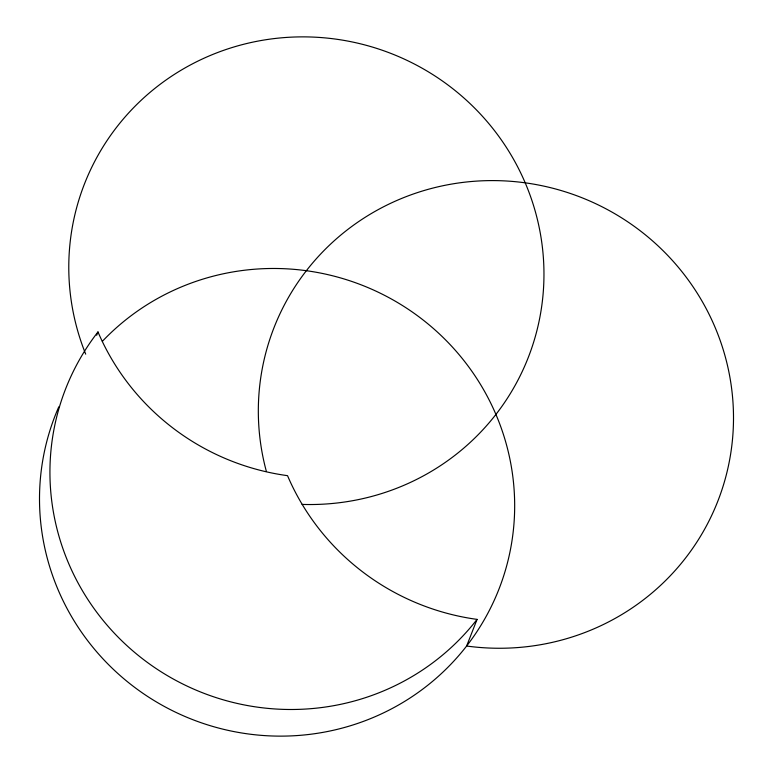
<?xml version="1.0" encoding="UTF-8"?>
<svg xmlns="http://www.w3.org/2000/svg" width="773" height="773" viewBox="0 0 773 773"><rect width="100%" height="100%" fill="white"/><g stroke="black" fill="none" stroke-linecap="round" stroke-linejoin="round"><path stroke-width="1.16" d="M96.673 335.269L97.978 331.936A238.268 233.146 21.4 0 0 287.527 475.666A238.268 233.146 21.4 0 0 477.067 619.386L466.631 646.025A238.268 233.146 21.4 0 0 733.5 416.773A238.268 233.146 21.4 0 0 464.399 182.225A238.268 233.146 21.4 0 0 266.395 471.511M102.365 341.328A238.268 233.146 21.4 0 1 494.449 411.062A238.268 233.146 21.4 0 1 278.261 736.118A238.268 233.146 21.4 0 1 58.787 406.849M85.697 354.15A238.268 233.146 21.4 0 1 248.259 43.153A238.268 233.146 21.4 0 1 542.404 247.399A238.268 233.146 21.4 0 1 302.098 504.411M477.067 619.386A238.268 233.146 21.4 0 1 144.271 660.113A238.268 233.146 21.4 0 1 97.978 331.936"/></g></svg>
